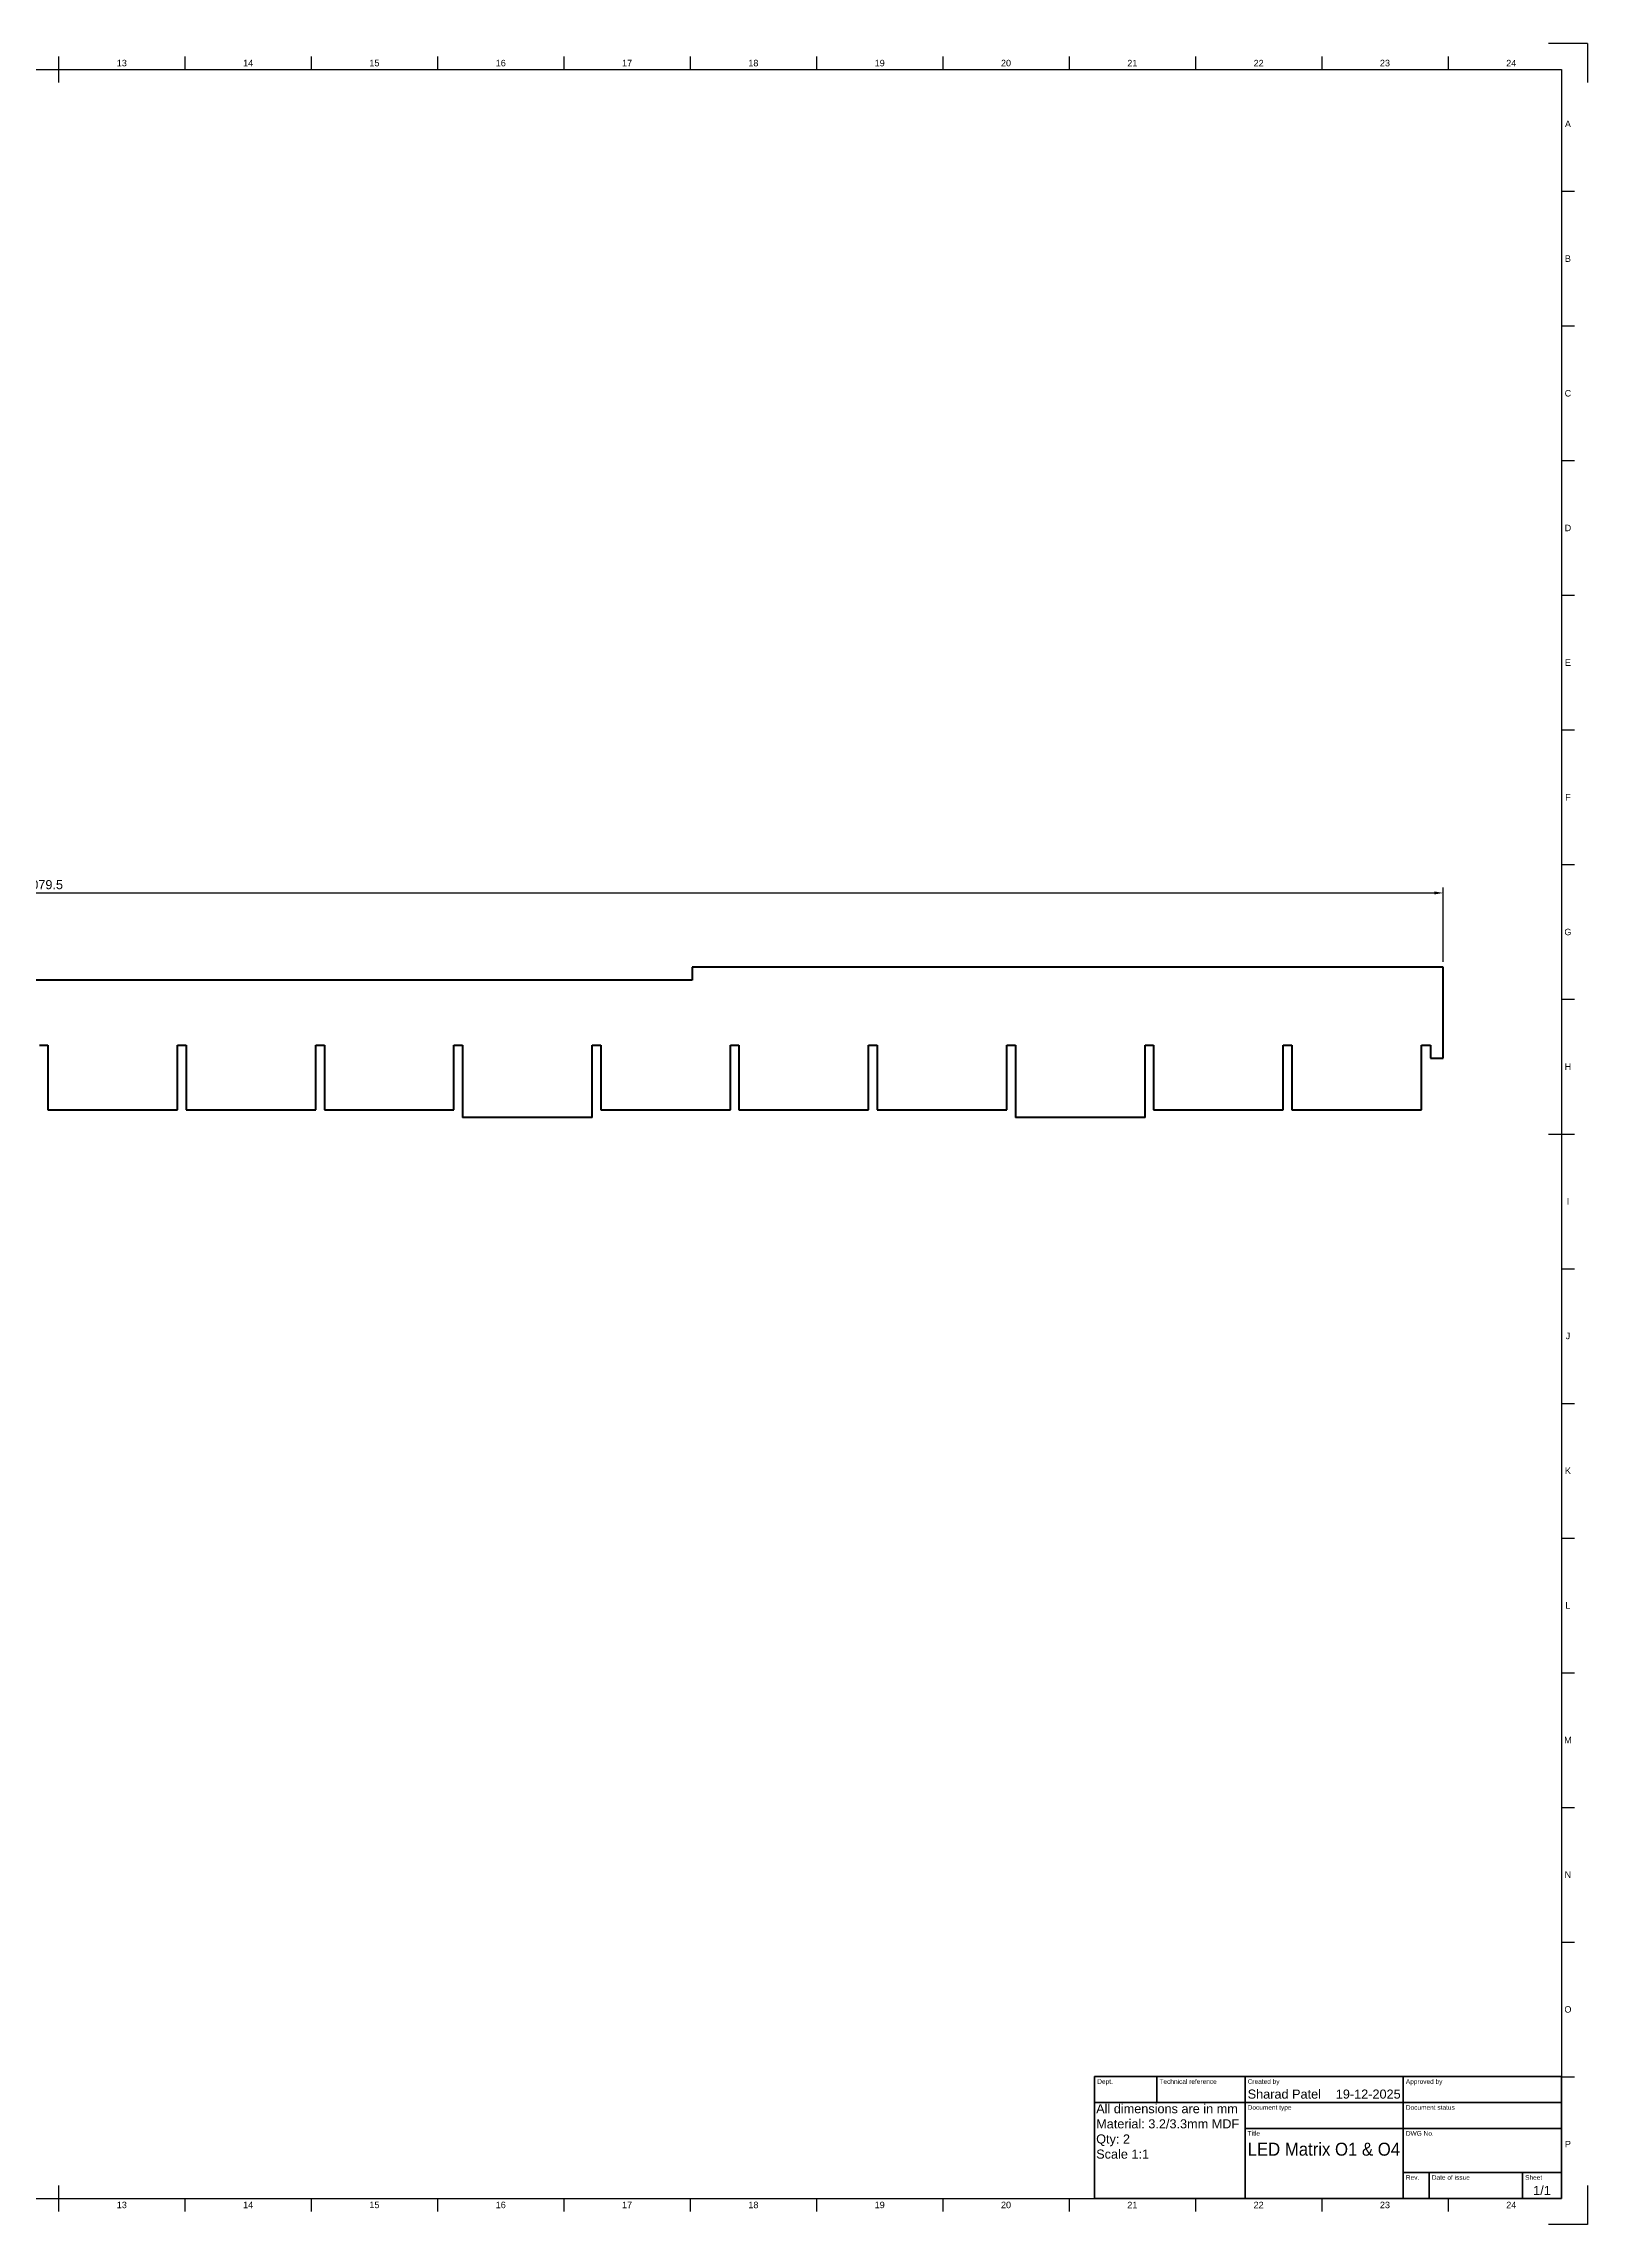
# Model space of a CAD drawing. Header units: millimetres. Extents: x 0 to 1189, y 0 to 841.
# Drawn here: x 594 to 1189, y 0 to 841 of the extents above; entities that cross this region are included whole.
import ezdxf
from ezdxf.enums import TextEntityAlignment as Align

# ---------------------------------------------------------------- set-up
doc = ezdxf.new("R2010")
doc.units = ezdxf.units.MM
doc.header["$LTSCALE"] = 0.75
for name, color, linetype, lineweight in [('BORDER', 7, 'Continuous', 25), ('FD_Dimensions', 7, 'Continuous', 25), ('Notes', 7, 'Continuous', 25), ('TITLEBLOCK', 7, 'Continuous', 35), ('Visible', 7, 'Continuous', 50)]:
    doc.layers.add(name, color=color, linetype=linetype, lineweight=lineweight)
doc.styles.add('FusionTitle', font='arial.ttf')
doc.styles.get("Standard").update_dxf_attribs({"font": 'arial.ttf'})
doc.dimstyles.new('Dim-ISO-25', dxfattribs={"dimtxt": 3.5, "dimasz": 3.5, "dimexe": 2.1, "dimexo": 2.1, "dimgap": 1.4, "dimtad": 1, "dimzin": 12, "dimdsep": 46, "dimtxsty": 'Standard', "dimcen": 0, "dimazin": 3, "dimtp": 0.1, "dimtm": 0.1, "dimtfac": 0.714286, "dimtmove": 0, "dimatfit": 3, "dimfxl": 1, "dimtzin": 12, "dimarcsym": 0})

# ---------------------------------------------------------------- blocks, each defined once
blk = doc.blocks.new('ISO_TITLEBLOCK')
at = {"layer": 'TITLEBLOCK'}
for p, q in [((0, 47), (-180, 47)), ((-180, 47), (-180, 0)), ((-156, 37), (-156, 47)), ((-122, 0), (-122, 47)), ((-61, 0), (-61, 47)), ((0, 0), (0, 47)), ((-180, 37), (0, 37)), ((-122, 27), (0, 27)), ((-61, 10), (0, 10)), ((-51, 0), (-51, 10)), ((-15, 0), (-15, 10)), ((-180, 0), (0, 0))]:
    blk.add_line(p, q, dxfattribs=at)
at = {"layer": 'TITLEBLOCK', "style": 'FusionTitle'}
for s, p in [('Dept.', (-179, 46)), ('Technical reference', (-155, 46)), ('Created by', (-121, 46)), ('Approved by', (-60, 46)), ('Document type', (-121, 36)), ('Document status', (-60, 36)), ('Title', (-121, 26)), ('DWG No.', (-60, 26)), ('Rev.', (-60, 9)), ('Date of issue', (-50, 9)), ('Sheet', (-14, 9))]:
    blk.add_text(s, height=1.8, dxfattribs=at).set_placement(p, align=Align.TOP_LEFT)
for tag, height, p in [('TECHNICAL_REFERENCE', 3.5, (-155, 42)), ('CREATED_BY', 3.5, (-121, 42)), ('APPROVED_BY', 3.5, (-60, 42)), ('DEPT', 3.5, (-179, 42)), ('DOCUMENT_TYPE', 3.5, (-121, 32)), ('DOCUMENT_STATUS', 3.5, (-60, 32)), ('TITLE_1', 5, (-121, 21.5)), ('TITLE_2', 5, (-121, 14)), ('TITLE_3', 5, (-121, 6.5)), ('DATE_OF_ISSUE', 3.5, (-50, 5))]:
    blk.add_attdef(tag, text='', height=height, dxfattribs=at).set_placement(p, align=Align.TOP_LEFT)
for tag, p in [('CREATED_DATE', (-62, 42)), ('APPROVED_DATE', (-0.99, 42))]:
    blk.add_attdef(tag, text='', height=3.5, dxfattribs=at).set_placement(p, align=Align.TOP_RIGHT)
for tag, height, p in [('DRAWING_NUMBER', 5, (-30.5, 19.75)), ('REV', 3.5, (-56, 4.85)), ('SHEET', 3.5, (-7.5, 4.85))]:
    blk.add_attdef(tag, text='', height=height, dxfattribs=at).set_placement(p, align=Align.TOP_CENTER)
blk = doc.blocks.new('ISO_A0_SHEET')
at = {"layer": 'BORDER'}
for p, q in [((599.5, 836), (599.5, 826)), ((648.208333, 836), (648.208333, 831)), ((696.916666, 836), (696.916666, 831)), ((745.624999, 836), (745.624999, 831)), ((794.333332, 836), (794.333332, 831)), ((843.041665, 836), (843.041665, 831)), ((891.749998, 836), (891.749998, 831)), ((940.458331, 836), (940.458331, 831)), ((989.166664, 836), (989.166664, 831)), ((1037.874997, 836), (1037.874997, 831)), ((1086.58333, 836), (1086.58333, 831)), ((1135.291663, 836), (1135.291663, 831)), ((20, 831), (1179, 831)), ((1179, 831), (1179, 10)), ((1179, 784.0625), (1184, 784.0625)), ((1179, 732.125), (1184, 732.125)), ((1179, 680.1875), (1184, 680.1875)), ((1179, 628.25), (1184, 628.25)), ((1179, 576.3125), (1184, 576.3125)), ((1179, 524.375), (1184, 524.375)), ((1179, 472.4375), (1184, 472.4375)), ((1174, 420.5), (1184, 420.5)), ((1179, 368.5625), (1184, 368.5625)), ((1179, 316.625), (1184, 316.625)), ((1179, 264.6875), (1184, 264.6875)), ((1179, 212.75), (1184, 212.75)), ((1179, 160.8125), (1184, 160.8125)), ((1179, 108.875), (1184, 108.875)), ((1179, 56.9375), (1184, 56.9375)), ((20, 10), (1179, 10)), ((599.5, 15), (599.5, 5)), ((648.208333, 10), (648.208333, 5)), ((696.916666, 10), (696.916666, 5)), ((745.624999, 10), (745.624999, 5)), ((794.333332, 10), (794.333332, 5)), ((843.041665, 10), (843.041665, 5)), ((891.749998, 10), (891.749998, 5)), ((940.458331, 10), (940.458331, 5)), ((989.166664, 10), (989.166664, 5)), ((1037.874997, 10), (1037.874997, 5)), ((1086.58333, 10), (1086.58333, 5)), ((1135.291663, 10), (1135.291663, 5))]:
    blk.add_line(p, q, dxfattribs=at)
at = {"layer": 'Defpoints'}
for p, q in [((1189, 841), (1174, 841)), ((1189, 841), (1189, 826)), ((1189, 15), (1189, 0)), ((1189, 0), (1174, 0))]:
    blk.add_line(p, q, dxfattribs=at)
at = {"layer": 'BORDER', "style": 'FusionTitle'}
for s, p in [('13', (623.854167, 833.5)), ('14', (672.5625, 833.5)), ('15', (721.270833, 833.5)), ('16', (769.979166, 833.5)), ('17', (818.687499, 833.5)), ('18', (867.395832, 833.5)), ('19', (916.104165, 833.5)), ('20', (964.812498, 833.5)), ('21', (1013.520831, 833.5)), ('22', (1062.229164, 833.5)), ('23', (1110.937497, 833.5)), ('24', (1159.64583, 833.5)), ('A', (1181.5, 810.03125)), ('B', (1181.5, 758.09375)), ('C', (1181.5, 706.15625)), ('D', (1181.5, 654.21875)), ('E', (1181.5, 602.28125)), ('F', (1181.5, 550.34375)), ('G', (1181.5, 498.40625)), ('H', (1181.5, 446.46875)), ('I', (1181.5, 394.53125)), ('J', (1181.5, 342.59375)), ('K', (1181.5, 290.65625)), ('L', (1181.5, 238.71875)), ('M', (1181.5, 186.78125)), ('N', (1181.5, 134.84375)), ('O', (1181.5, 82.90625)), ('P', (1181.5, 30.96875)), ('13', (623.854167, 7.5)), ('14', (672.5625, 7.5)), ('15', (721.270833, 7.5)), ('16', (769.979166, 7.5)), ('17', (818.687499, 7.5)), ('18', (867.395832, 7.5)), ('19', (916.104165, 7.5)), ('20', (964.812498, 7.5)), ('21', (1013.520831, 7.5)), ('22', (1062.229164, 7.5)), ('23', (1110.937497, 7.5)), ('24', (1159.64583, 7.5))]:
    blk.add_text(s, height=2.5, dxfattribs=at).set_placement(p, align=Align.MIDDLE)
blk = doc.blocks.new('*D6')
at = {"layer": 'Defpoints', "color": 0, "transparency": 16777216}
for p in [(1133.448664, 513.455565), (53.948664, 484.804111), (1133.448664, 484.804111)]:
    blk.add_point(p, dxfattribs=at)
at = {"layer": 'FD_Dimensions', "color": 0, "lineweight": -2, "transparency": 16777216}
for p, q in [((53.948664, 486.904111), (53.948664, 515.555565)), ((57.448664, 513.455565), (1129.948664, 513.455565)), ((1133.448664, 486.904111), (1133.448664, 515.555565))]:
    blk.add_line(p, q, dxfattribs=at)
at = {"layer": 'FD_Dimensions', "color": 0, "transparency": 16777216}
for points in [[(57.448664, 514.038898), (57.448664, 512.872232), (53.948664, 513.455565)], [(1129.948664, 514.038898), (1129.948664, 512.872232), (1133.448664, 513.455565)]]:
    blk.add_solid(points, dxfattribs=at)
at = {"layer": 'FD_Dimensions', "color": 0, "transparency": 16777216, "insert": (593.698664, 516.64257), "char_height": 3.5, "attachment_point": 5}
blk.add_mtext('1079.5', dxfattribs=at)

msp = doc.modelspace()

# ---------------------------------------------------------------- linework, layer by layer
at = {"layer": 'Visible', "extrusion": (-1, -2e-16, 0)}
for p, q in [((843.726455, 479.804111), (343.726455, 479.804111)), ((1133.448664, 484.804111), (843.726455, 484.804111)), ((843.726455, 484.804111), (843.726455, 479.804111)), ((1133.448664, 449.804111), (1133.448664, 484.804111)), ((592.048664, 454.804111), (595.348664, 454.804111)), ((595.348664, 454.804111), (595.348664, 429.804111)), ((645.348664, 429.804111), (645.348664, 454.804111)), ((645.348664, 454.804111), (648.648664, 454.804111)), ((648.648664, 454.804111), (648.648664, 429.804111)), ((698.648664, 429.804111), (698.648664, 454.804111)), ((698.648664, 454.804111), (701.948664, 454.804111)), ((701.948664, 454.804111), (701.948664, 429.804111)), ((751.948664, 429.804111), (751.948664, 454.804111)), ((751.948664, 454.804111), (755.248664, 454.804111)), ((755.248664, 454.804111), (755.248664, 426.804111)), ((805.248664, 426.804111), (805.248664, 454.804111)), ((805.248664, 454.804111), (808.548664, 454.804111)), ((808.548664, 454.804111), (808.548664, 429.804111)), ((858.548664, 429.804111), (858.548664, 454.804111)), ((858.548664, 454.804111), (861.848664, 454.804111)), ((861.848664, 454.804111), (861.848664, 429.804111)), ((911.848664, 429.804111), (911.848664, 454.804111)), ((911.848664, 454.804111), (915.148664, 454.804111)), ((915.148664, 454.804111), (915.148664, 429.804111)), ((965.148664, 429.804111), (965.148664, 454.804111)), ((965.148664, 454.804111), (968.448664, 454.804111)), ((968.448664, 454.804111), (968.448664, 426.804111)), ((1018.448664, 426.804111), (1018.448664, 454.804111)), ((1018.448664, 454.804111), (1021.748664, 454.804111)), ((1021.748664, 454.804111), (1021.748664, 429.804111)), ((1071.748664, 429.804111), (1071.748664, 454.804111)), ((1071.748664, 454.804111), (1075.048664, 454.804111)), ((1075.048664, 454.804111), (1075.048664, 429.804111)), ((1125.048664, 454.804111), (1128.448664, 454.804111)), ((1125.048664, 429.804111), (1125.048664, 454.804111)), ((1128.448664, 454.804111), (1128.448664, 449.804111)), ((1128.448664, 449.804111), (1133.448664, 449.804111)), ((595.348664, 429.804111), (645.348664, 429.804111)), ((648.648664, 429.804111), (698.648664, 429.804111)), ((701.948664, 429.804111), (751.948664, 429.804111)), ((808.548664, 429.804111), (858.548664, 429.804111)), ((861.848664, 429.804111), (911.848664, 429.804111)), ((915.148664, 429.804111), (965.148664, 429.804111)), ((1021.748664, 429.804111), (1071.748664, 429.804111)), ((1075.048664, 429.804111), (1125.048664, 429.804111)), ((805.248664, 426.804111), (755.248664, 426.804111)), ((1018.448664, 426.804111), (968.448664, 426.804111))]:
    msp.add_line(p, q, dxfattribs=at)

# ---------------------------------------------------------------- block references
at = {"layer": 'BORDER'}
msp.add_blockref('ISO_A0_SHEET', (0, 0), dxfattribs=at)
at = {"layer": 'TITLEBLOCK'}
ref = msp.add_blockref('ISO_TITLEBLOCK', (1179, 10), dxfattribs=at)
ref.add_attrib('CREATED_DATE', '19-12-2025', dxfattribs={"height": 3.5, "style": 'FusionTitle'}).set_placement((1117, 52), align=Align.TOP_RIGHT)
ref.add_attrib('SHEET', '1/1', dxfattribs={"height": 3.5, "style": 'FusionTitle'}).set_placement((1171.5, 14.85), align=Align.TOP_CENTER)
ref.add_attrib('TITLE_1', 'LED Matrix O1 & O4', dxfattribs={"height": 5, "style": 'FusionTitle', "width": 0.92323}).set_placement((1058, 31.5), align=Align.TOP_LEFT)
ref.add_attrib('CREATED_BY', 'Sharad Patel', dxfattribs={"height": 3.5, "style": 'FusionTitle'}).set_placement((1058, 52), align=Align.TOP_LEFT)

# ---------------------------------------------------------------- texts
at = {"layer": 'Notes', "insert": (999.586427, 46.360201), "char_height": 3.5, "attachment_point": 1}
msp.add_mtext_dynamic_manual_height_columns('All dimensions are in mm\\PMaterial: 3.2/3.3mm MDF\\PQty: 2\\PScale 1:1', width=57.413573, gutter_width=17.5, heights=[0], dxfattribs=at)

# ---------------------------------------------------------------- dimensions: what is measured, and where the dimension line sits
at = {"layer": 'FD_Dimensions'}
dim = msp.add_linear_dim(base=(1133.448664, 513.455565), p1=(53.948664, 484.804111), p2=(1133.448664, 484.804111), dimstyle='Dim-ISO-25', override={"dimlfac": 1, "dimclrd": 0, "dimclre": 0}, dxfattribs=at)
dim.commit()
dim.dimension.update_dxf_attribs({"geometry": '*D6', "text_midpoint": (593.698664, 516.64257)})

doc.saveas('drawing.dxf')
